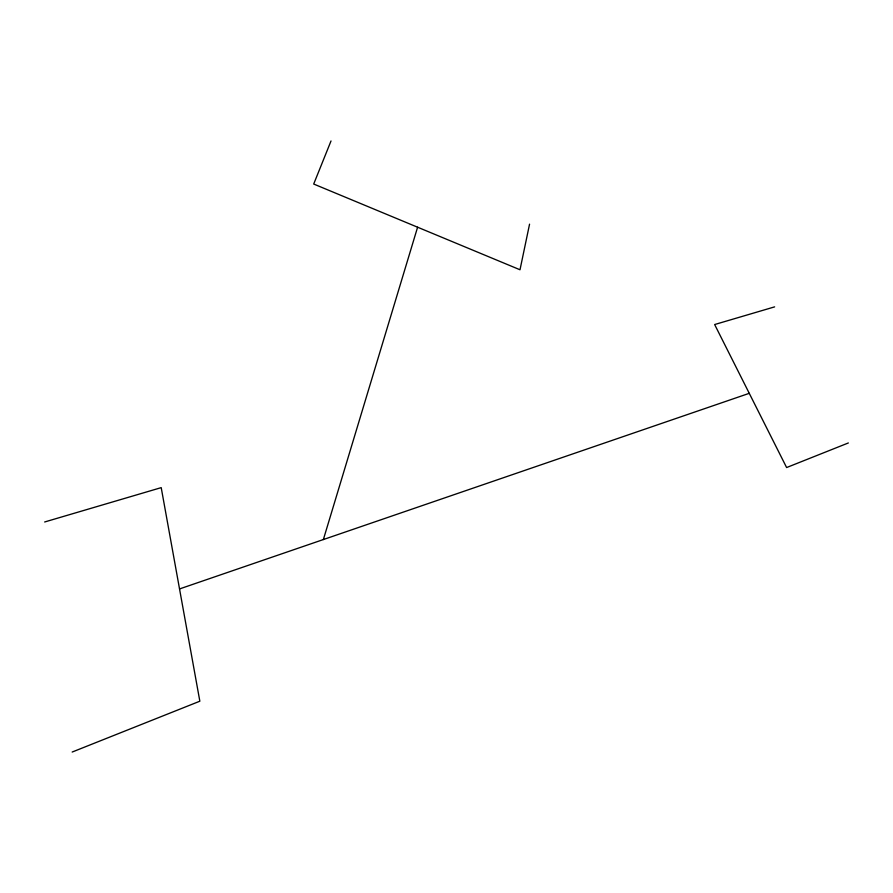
<?xml version="1.0" encoding="UTF-8"?>
<svg xmlns="http://www.w3.org/2000/svg" width="893" height="893" viewBox="0 0 893 893"><rect width="100%" height="100%" fill="white"/><g stroke="black" fill="none" stroke-linecap="round" stroke-linejoin="round"><path stroke-width="1.34" d="M529.56 224.154L520.005 269.764L313.7 184.036L331.024 140.96M323.366 539.551L417.6 227.213M72.177 752.04L199.842 701.206L161.209 487.634L44.65 521.981M848.35 442.961L786.61 467.541L714.646 324.539L774.633 306.868M179.538 588.933L749.26 393.322"/></g></svg>
